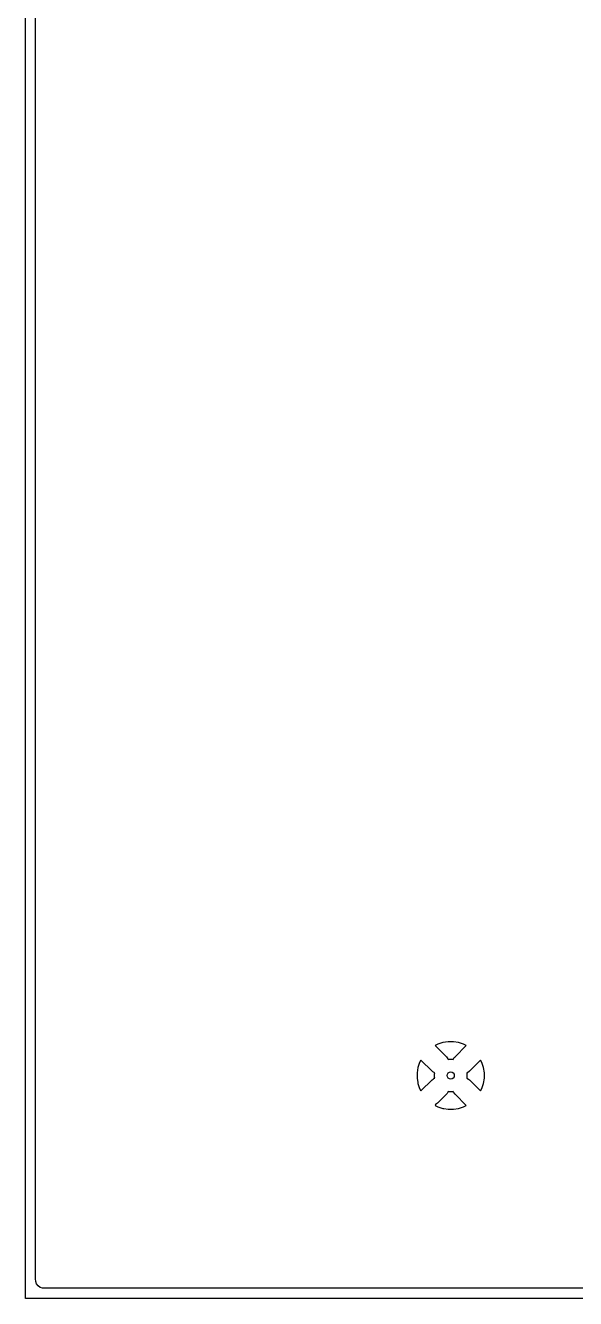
# Model space of a CAD drawing. Header units: millimetres. Extents: x 20 to 168, y -138 to -20.
# Drawn here: x 20 to 47, y -138 to -75.7 of the extents above; entities that cross this region are included whole.
import ezdxf

# ---------------------------------------------------------------- set-up
doc = ezdxf.new("R2010")
doc.units = ezdxf.units.MM
doc.layers.add('B.Cu', color=253, linetype='CONTINUOUS', true_color=0x83a598)
doc.layers.add('Edge.Cuts', color=40, linetype='CONTINUOUS', true_color=0xfabd2f)

msp = doc.modelspace()

# ---------------------------------------------------------------- linework, layer by layer
at = {"layer": 'B.Cu', "linetype": 'CONTINUOUS'}
for p, q in [((20.5005, -87.620144), (20.5005, -70.365639)), ((20.5005, -100.870144), (20.5005, -87.620144)), ((20.5005, -104.250144), (20.5005, -100.870144)), ((20.5005, -126.950142), (20.5005, -104.250144)), ((40.206626, -125.550881), (40.081661, -125.614552)), ((40.081661, -125.614552), (40.081661, -125.614553)), ((40.081661, -125.614553), (40.630643, -126.163535)), ((40.453618, -125.470629), (40.206626, -125.550881)), ((40.581883, -125.450314), (40.453618, -125.470629)), ((40.710145, -125.43), (40.581883, -125.450314)), ((40.710148, -125.43), (40.710145, -125.43)), ((40.969852, -125.43), (40.710148, -125.43)), ((40.969855, -125.43), (40.969852, -125.43)), ((41.226377, -125.470629), (40.969855, -125.43)), ((41.049345, -126.163546), (41.598337, -125.614554)), ((41.226378, -125.470629), (41.226377, -125.470629)), ((41.226382, -125.47063), (41.226378, -125.470629)), ((41.47338, -125.550885), (41.226382, -125.47063)), ((41.598336, -125.614552), (41.47338, -125.550885)), ((41.598337, -125.614553), (41.598336, -125.614552)), ((41.598337, -125.614554), (41.598337, -125.614553)), ((39.310881, -126.446626), (39.23063, -126.693617)), ((39.374552, -126.321661), (39.310881, -126.446626)), ((39.374553, -126.321661), (39.374552, -126.321661)), ((39.92354, -126.870648), (39.374553, -126.321661)), ((40.630643, -126.163535), (40.704017, -126.264526)), ((40.704017, -126.264526), (40.71341, -126.293434)), ((40.71341, -126.293434), (40.761586, -126.283852)), ((40.761586, -126.283852), (40.918414, -126.283852)), ((40.918414, -126.283852), (40.965805, -126.293278)), ((40.965805, -126.293278), (41.014947, -126.202771)), ((41.014947, -126.202771), (41.049345, -126.163546)), ((42.305445, -126.321661), (41.933479, -126.693628)), ((42.369113, -126.446617), (42.305445, -126.321661)), ((42.44937, -126.693622), (42.369113, -126.446617)), ((20.5005, -137.069097), (20.5005, -126.950142)), ((39.230629, -126.693621), (39.19, -126.950142)), ((39.19, -126.950142), (39.19, -127.209855)), ((39.23063, -126.693617), (39.230629, -126.693621)), ((39.962762, -126.905045), (39.92354, -126.870648)), ((40.053278, -126.954195), (39.962762, -126.905045)), ((40.043852, -127.001586), (40.053278, -126.954195)), ((40.043852, -127.158414), (40.043852, -127.001586)), ((41.655473, -126.944016), (41.626564, -126.953408)), ((41.626564, -126.953408), (41.636148, -127.001586)), ((41.636148, -127.001586), (41.636148, -127.158414)), ((41.756467, -126.87064), (41.655473, -126.944016)), ((41.933479, -126.693628), (41.756467, -126.87064)), ((42.489994, -126.950103), (42.44937, -126.693622)), ((42.49, -126.950142), (42.489994, -126.950103)), ((42.49, -127.209855), (42.49, -126.950142)), ((39.19, -127.209855), (39.22455, -127.427994)), ((39.22455, -127.427994), (39.23063, -127.466382)), ((39.23063, -127.466382), (39.310885, -127.713379)), ((39.310885, -127.713379), (39.310886, -127.713382)), ((39.310886, -127.713382), (39.374553, -127.838337)), ((39.374554, -127.838337), (39.923538, -127.289353)), ((39.923538, -127.289353), (39.973255, -127.253231)), ((39.973255, -127.253231), (40.02272, -127.216908)), ((40.02272, -127.216908), (40.023695, -127.216585)), ((40.023695, -127.216585), (40.024526, -127.215982)), ((40.024526, -127.215982), (40.053434, -127.206588)), ((40.053434, -127.206588), (40.043852, -127.158414)), ((41.636148, -127.158414), (41.62672, -127.205806)), ((41.62672, -127.205806), (41.717225, -127.254946)), ((41.717225, -127.254946), (41.756458, -127.289351)), ((41.756458, -127.289351), (42.305444, -127.838337)), ((42.305445, -127.838337), (42.369112, -127.713384)), ((42.369112, -127.713384), (42.369114, -127.713379)), ((42.369114, -127.713379), (42.44937, -127.466377)), ((42.44937, -127.466377), (42.49, -127.209855)), ((39.374553, -127.838337), (39.374554, -127.838337)), ((40.630641, -127.996464), (40.198522, -128.428583)), ((40.665046, -127.957234), (40.630641, -127.996464)), ((40.714193, -127.86672), (40.665046, -127.957234)), ((40.761586, -127.876148), (40.714193, -127.86672)), ((40.918414, -127.876148), (40.761586, -127.876148)), ((40.96659, -127.866564), (40.918414, -127.876148)), ((40.975983, -127.895473), (40.96659, -127.866564)), ((41.049356, -127.996463), (40.975983, -127.895473)), ((41.598337, -128.545444), (41.049356, -127.996463)), ((42.305444, -127.838337), (42.305445, -127.838337)), ((40.091641, -128.503871), (40.08166, -128.545444)), ((40.08166, -128.545444), (40.081661, -128.545444)), ((40.081661, -128.545445), (40.08166, -128.545445)), ((40.08166, -128.545445), (40.206617, -128.609113)), ((40.081661, -128.545444), (40.081661, -128.545445)), ((40.097532, -128.501957), (40.091641, -128.503871)), ((40.098362, -128.501353), (40.097532, -128.501957)), ((40.099338, -128.501031), (40.098362, -128.501353)), ((40.148802, -128.464707), (40.099338, -128.501031)), ((40.198522, -128.428583), (40.148802, -128.464707)), ((40.206617, -128.609113), (40.360787, -128.659206)), ((40.360787, -128.659206), (40.453621, -128.68937)), ((40.453621, -128.68937), (40.506732, -128.697782)), ((40.506732, -128.697782), (40.710142, -128.729999)), ((40.710142, -128.729999), (40.710144, -128.73)), ((40.710144, -128.73), (40.969855, -128.73)), ((40.969855, -128.73), (40.969857, -128.73)), ((40.969857, -128.729999), (41.226377, -128.68937)), ((40.969857, -128.73), (40.969857, -128.729999)), ((41.226377, -128.68937), (41.473379, -128.609114)), ((41.473379, -128.609114), (41.473384, -128.609112)), ((41.473384, -128.609112), (41.598337, -128.545445)), ((41.598337, -128.545445), (41.598337, -128.545444)), ((20.505411, -137.131505), (20.5005, -137.069097)), ((20.509704, -137.158614), (20.505411, -137.131505)), ((20.509705, -137.158618), (20.509704, -137.158614)), ((20.548279, -137.277344), (20.509705, -137.158618)), ((20.621654, -137.378338), (20.548279, -137.277344)), ((20.722646, -137.451715), (20.621654, -137.378338)), ((20.841371, -137.490293), (20.722646, -137.451715)), ((20.86848, -137.494587), (20.841371, -137.490293)), ((20.930902, -137.4995), (20.86848, -137.494587)), ((167.069098, -137.4995), (20.930902, -137.4995))]:
    msp.add_line(p, q, dxfattribs=at)
at = {"layer": 'B.Cu'}
msp.add_circle((40.84, -127.08), 0.175, dxfattribs=at)
msp.add_circle((40.84, -127.08), 0.175, dxfattribs=at)
at = {"layer": 'Edge.Cuts', "linetype": 'CONTINUOUS'}
for p, q in [((20, -138), (20, -20)), ((168, -138), (20, -138))]:
    msp.add_line(p, q, dxfattribs=at)
at = {"layer": 'Edge.Cuts'}
msp.add_circle((40.84, -127.08), 0.175, dxfattribs=at)

doc.saveas('drawing.dxf')
